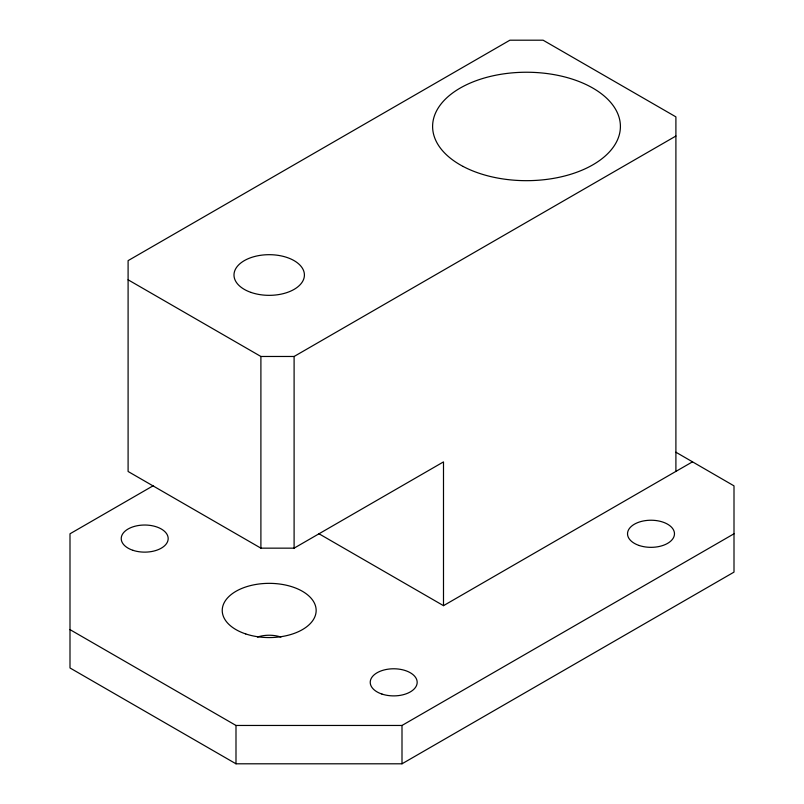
<?xml version="1.0" encoding="UTF-8"?>
<svg xmlns="http://www.w3.org/2000/svg" width="804" height="804" viewBox="0 0 804 804"><rect width="100%" height="100%" fill="white"/><g stroke="black" fill="none" stroke-linecap="round" stroke-linejoin="round"><path stroke-width="1.21" d="M128.097 279.802L260.898 356.473L294.103 356.473L675.903 136.037M153.544 485.546L69.998 533.786L69.998 667.963L235.994 763.8L402 763.8L734.002 572.116L734.002 485.867L675.903 452.22M443.496 605.663L675.903 471.395L675.903 116.871L543.102 40.2L509.897 40.2L128.097 260.637L128.097 471.486L260.898 548.157L294.103 548.157L443.496 461.898L443.496 605.663L318.726 533.625M69.998 629.622L235.994 725.459L402 725.459L734.002 533.786M675.903 471.395L692.505 461.838M402 725.459L402 763.8M294.103 356.473L294.103 548.157M260.898 356.473L260.898 548.157M235.994 725.459L235.994 763.8M257.461 637.049A23.477 13.557 0 0 1 280.938 637.049M463.084 166.438A93.907 54.22 0 0 0 618.186 138.177A93.907 54.22 0 0 0 498.239 74.752A93.907 54.22 0 0 0 463.084 166.438M250.969 292.405A35.215 20.331 0 0 0 304.404 275.43A35.215 20.331 0 0 0 252.225 257.2A35.215 20.331 0 0 0 250.969 292.405M245.722 633.934A46.954 27.105 0 0 0 316.153 610.457A46.954 27.105 0 0 0 245.722 586.98A46.954 27.105 0 0 0 245.722 633.934M381.96 694.073A23.477 13.557 0 0 0 417.175 682.335A23.477 13.557 0 0 0 381.96 670.596A23.477 13.557 0 0 0 381.96 694.073M639.26 545.524A23.477 13.557 0 0 0 674.476 533.786A23.477 13.557 0 0 0 639.26 522.047A23.477 13.557 0 0 0 639.26 545.524M132.962 550.318A23.477 13.557 0 0 0 168.177 538.569A23.477 13.557 0 0 0 132.962 526.841A23.477 13.557 0 0 0 132.962 550.318"/></g></svg>
